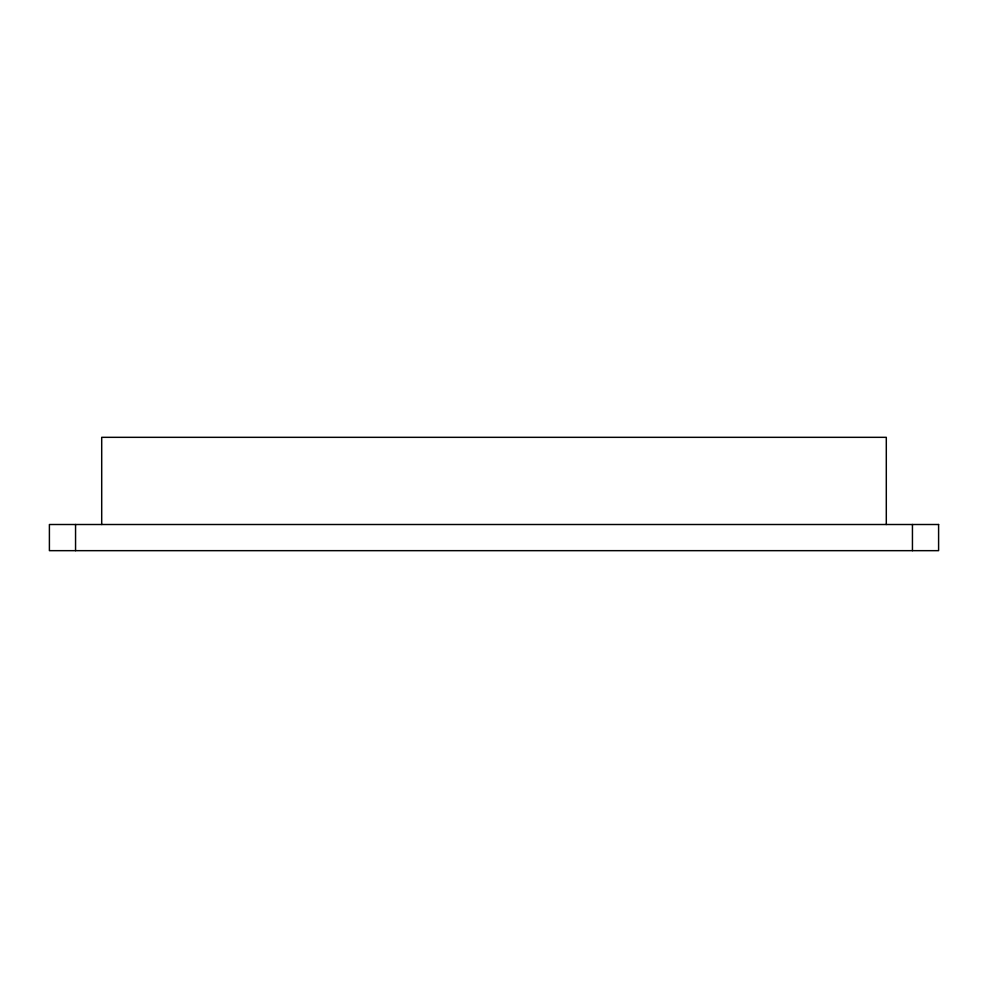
<?xml version="1.0" encoding="UTF-8"?>
<svg xmlns="http://www.w3.org/2000/svg" width="988" height="988" viewBox="0 0 988 988"><rect width="100%" height="100%" fill="white"/><g stroke="black" fill="none" stroke-linecap="round" stroke-linejoin="round"><path stroke-width="1.48" d="M912.443 524.505L912.443 550.662M886.298 524.505L886.298 437.326L101.702 437.326L101.702 524.505M75.557 524.505L75.557 550.662M938.6 524.505L49.4 524.505L49.4 550.662L938.6 550.662L938.6 524.505"/></g></svg>
